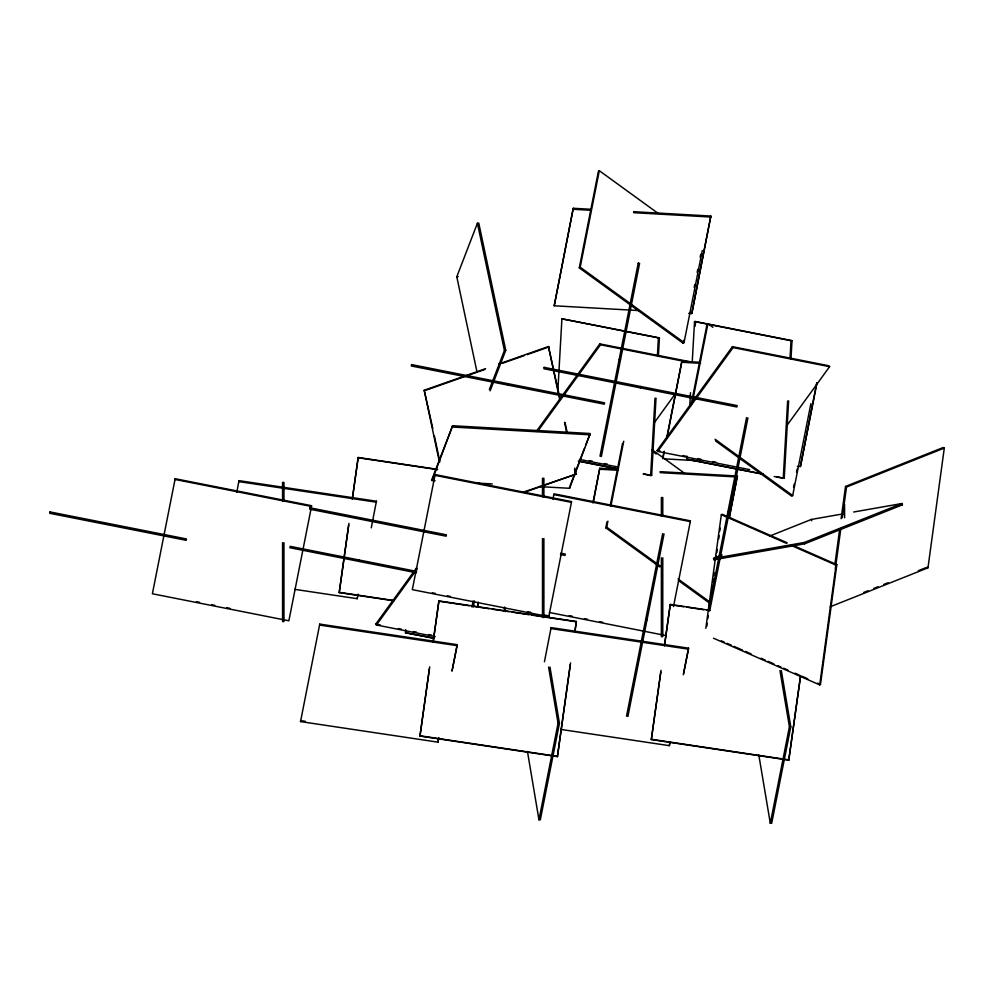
<?xml version="1.0" encoding="UTF-8"?>
<svg xmlns="http://www.w3.org/2000/svg" width="994" height="994" viewBox="0 0 994 994"><rect width="100%" height="100%" fill="white"/><g stroke="black" fill="none" stroke-linecap="round" stroke-linejoin="round"><path stroke-width="1.49" d="M434.105 638.434L405.453 632.756L405.627 629.662M504.318 610.13L504.492 607.036M505.225 611.596L505.399 608.502M557.895 389.934L561.908 318.813L659.42 337.848L658.363 356.399M656.015 398.134L651.654 475.43L650.648 475.517L655.009 398.209M657.456 354.933L658.413 337.923L561.908 318.813M762.149 474.113L686.755 459.191L686.929 456.097M689.712 406.633L690.507 392.717M692.246 361.791L694.52 321.596L695.514 321.522L792.019 340.631L790.976 359.182M695.253 326.156L695.514 321.522M788.615 400.917L784.254 478.226L783.26 478.3L787.621 401.004M790.056 357.716L791.013 340.706L694.52 321.596M238.995 480.649L238.895 481.63L376.341 502.194L376.44 501.224L238.995 480.649L236.808 492.192M438.876 737.635L437.981 742.158L300.536 721.582L300.648 720.6L305.22 721.296M319.745 624.108L319.646 625.077L457.091 645.653L457.19 644.671L319.745 624.108L300.536 721.582M294.622 589.33L357.231 598.699L357.331 597.717M437.981 742.158L438.677 738.157M551.098 627.612L550.999 628.593L688.444 649.157L688.544 648.175L551.098 627.612L544.439 661.755M560.914 729.434L669.335 745.662L670.031 741.661M705.827 628.332L721.321 514.718L722.091 514.221L787.248 542.848M706.809 626.307L707.231 623.238M707.852 618.628L708.275 615.559M708.896 610.95L709.318 607.881M710.785 597.133L711.207 594.064M711.828 589.454L712.251 586.385M712.884 581.776L713.294 578.707M713.717 575.638L714.139 572.569M716.015 558.752L716.438 555.683M716.86 552.602L717.27 549.533M718.737 538.785L719.159 535.716M719.793 531.107L720.203 528.038M834.848 564.754L839.657 529.442M841.123 518.694L845.521 486.451L943.318 447.462L944.3 448.058L927.974 567.81L830.164 606.8M835.395 568.419L840.849 528.497M842.303 517.75L846.49 487.048L944.3 448.058M713.493 638.21L819.727 684.891L836.053 565.139L836.824 564.642L792.914 545.346M819.727 684.891L820.485 684.394L836.824 564.642M392.667 600.624L339.215 592.623L348.633 525.18M352.274 499.125L358.163 457.476L437.571 469.354M339.215 592.623L348.956 523.378M352.373 498.851L358.163 457.476M570.568 662.874L557.41 756.645L419.965 736.069L429.383 668.639M433.235 641.043L438.913 600.923L576.358 621.486L574.855 632.221M419.965 736.069L429.706 666.825M433.135 642.31L438.913 600.923M477.518 607.061L478.164 602.463M477.617 606.787L478.263 602.19M557.41 756.645L570.258 664.675M574.967 630.954L576.358 621.486M800.642 675.572L788.764 760.149L651.318 739.573L660.737 672.143M664.588 644.547L670.267 604.427L709.964 610.366M651.318 739.573L661.06 670.329M664.477 645.814L670.267 604.427M788.764 760.149L800.53 675.845M359.107 561.424L359.381 560.069M357.231 598.699L358.126 594.176M371.271 527.839L376.44 501.224M507.797 385.076L508.071 383.709M452.121 670.304L457.19 644.671M452.022 671.285L457.091 645.653M471.939 606.974L473.132 600.935M473.306 606.986L474.498 600.948M590.262 209.237L573.252 208.28L554.23 305.779L639.254 310.588M554.23 305.779L573.252 208.28M702.261 250.587L684.058 342.57L683.151 343.228L579.291 267.871L598.4 171.366L599.307 170.695L658.115 213.375M579.291 267.871L580.198 267.2L599.307 170.695M552.937 499.1L553.981 493.832L690.457 520.856L673.485 606.588M592.921 502.927L599.78 468.249L618.33 469.292M593.294 502.417L599.78 468.249M549.98 667.111L559.436 723.297L540.326 819.789L538.959 819.789L558.069 723.284L548.613 667.098M659.631 566.878L605.818 527.839L607.011 521.8M610.304 505.213L622.542 443.386M605.818 527.839L606.725 527.168L607.918 521.142M610.9 506.058L623.747 441.224M640.397 387.859L640.67 386.492M683.151 343.228L683.748 340.209M694.197 287.44L694.794 284.421M697.179 272.356L697.776 269.349M700.161 257.284L700.758 254.265M662.774 457.762L663.967 451.736M666.651 438.168L681.884 361.269L700.435 362.313M662.849 458.768L664.34 451.226M667.024 437.658L681.884 361.269M633.551 211.685L710.847 216.046L691.812 313.545L688.718 313.371M691.812 313.545L710.847 216.046M662.663 533.654L626.543 716.102L627.91 716.376L664.029 533.915M690.905 405.763L707.02 324.342L707.927 323.684L712.934 327.312M692.11 403.601L707.927 323.684M683.474 673.808L688.544 648.175M669.335 745.662L669.931 742.642M683.375 674.789L688.444 649.157M746.556 417.617L708.635 609.111L710.002 609.384L747.923 417.89M727.608 516.594L729.099 509.052M729.012 518.234L737.374 476.014L660.078 471.653M729.385 517.725L737.374 476.014M793.56 487.159L794.156 484.153M796.554 472.088L797.151 469.069M715.444 440.827L791.771 496.217L792.678 495.546L810.893 403.576M816.782 382.603L800.443 466.534L797.35 466.36M800.443 466.534L816.857 383.597M781.334 670.615L790.789 726.8L771.679 823.305L770.313 823.293L789.422 726.788L779.967 670.602M477.045 372.203L456.793 276.754L477.418 223.252L478.773 223.078L505.76 350.335L490.154 390.828M538.673 486.563L569.587 488.302L590.212 433.508L452.618 425.743L431.992 479.257L432.005 480.537L435.086 480.711M432.005 480.537L452.618 425.743M489.359 389.549L504.418 350.509L477.418 223.252M570.146 485.569L584.634 447.971M585.752 445.076L589.653 434.962M435.248 636.645L376.44 625.002L375.782 624.095L416.635 567.785M376.44 625.002L417.294 568.692M536.263 431.471L599.829 343.887L691.812 362.089M537.841 431.123L600.488 344.781L689.451 362.4M654.313 422.711L676.106 392.68M749.712 469.64L657.73 451.425L657.071 450.531L732.429 346.67L828.934 365.78L829.592 366.687L786.925 425.494M657.73 451.425L733.1 347.577L829.592 366.687M853.66 512.009L902.005 503.511L902.403 504.84L804.606 543.83L713.953 559.759L713.555 558.442L722.178 555M769.642 536.077L811.352 519.452L843.086 513.873M713.953 559.759L718.264 558.044M713.555 558.442L804.208 542.5L902.005 503.511M863.711 592.449L868.023 590.734M873.776 588.436L878.1 586.721M883.852 584.422L888.164 582.708M918.369 570.668L925.563 567.798M439.298 461.464L424.202 390.257L485.594 368.662M498.752 364.028L548.464 346.546L559.957 398.408M426.227 390.095L484.699 369.532M502.243 363.357L524.173 355.641M527.093 354.622L549.023 346.906M522.832 492.316L576.023 474.163L524.857 492.154M897.868 505.635L902.403 504.84M456.793 276.754L458.147 276.58M504.418 350.509L505.76 350.335M658.413 337.923L659.42 337.848M791.013 340.706L792.019 340.631M686.755 459.191L763.144 474.039M405.453 632.756L433.595 638.061M558.069 723.284L559.436 723.297M789.422 726.788L790.789 726.8M573.327 209.287L590.337 210.243M633.625 212.679L710.921 217.04M681.959 362.263L700.509 363.307M452.618 427.035L590.212 434.8M664.39 458.855L699.95 460.856M599.867 469.255L618.417 470.299M660.153 472.647L737.449 477.008M475.281 482.985L492.291 483.941M359.579 457.973L437.459 469.628M670.155 604.7L683.897 606.762M686.953 607.21L703.752 609.732M706.809 610.179L709.865 610.639M438.801 601.196L469.342 605.768M472.398 606.228L489.197 608.738M492.254 609.198L509.052 611.708M512.109 612.167L528.907 614.677M531.964 615.137L576.247 621.759M339.327 592.349L394.295 600.575M651.43 739.3L788.876 759.876M420.077 735.796L557.522 756.372M619.113 359.629L620.48 359.903M657.071 450.531L660.078 451.127M682.704 455.6L685.723 456.196M697.776 458.582L700.795 459.178M712.86 461.576L715.879 462.173M776.712 476.722L784.254 478.226M774.202 476.511L783.26 478.3M589.305 460.582L592.325 461.179M604.377 463.564L607.396 464.161M579.403 459.39L617.1 466.857M579.266 461.104L616.963 468.572M644.112 473.939L651.654 475.43M578.272 461.179L617.473 468.944M643.106 474.014L650.648 475.517M727.745 512.606L729.111 512.879M553.832 494.577L690.308 521.601M434.962 475.343L571.438 502.355M560.715 553.173L565.263 554.068L564.99 555.435L560.442 554.528M175.019 479.456L311.495 506.48M290.012 546.327L416.672 571.413M289.739 547.694L416.411 572.78M645.653 619.597L647.019 619.871M569.264 615.646L572.295 616.243M584.422 618.641L587.454 619.25M599.593 621.648L602.625 622.244M549.396 612.49L666.166 635.601M432.191 592.797L435.223 593.393M447.35 595.791L450.381 596.4M527.727 611.708L530.759 612.316M542.886 614.714L548.949 615.92M375.782 624.095L380.304 624.99M398.395 628.568L401.414 629.165M413.467 631.563L416.486 632.159M428.551 634.545L431.57 635.141M196.514 601.718L199.545 602.327M211.672 604.725L214.704 605.321M226.843 607.732L229.875 608.328M721.321 514.718L786.478 543.345M790.727 545.221L836.053 565.139M721.346 640.832L724.179 642.074M727.012 643.317L731.261 645.181M734.094 646.423L742.593 650.163M745.425 651.405L751.091 653.903M761.006 658.252L765.256 660.115M768.089 661.37L773.754 663.855M778.004 665.719L780.837 666.962M783.67 668.216L787.919 670.08M795.001 673.186L799.251 675.063M802.083 676.305L807.749 678.79M817.664 683.151L820.485 684.394M845.521 486.451L846.49 487.048M926.992 567.226L927.974 567.81M424.202 390.257L432.8 428.489M580.198 267.2L684.058 342.57M715.096 439.249L792.678 495.546M652.114 449.735L684.642 473.343M652.462 451.301L656.214 454.034M606.725 527.168L661.78 567.127M678.045 578.93L710.586 602.538L709.679 603.196L678.393 580.496M732.429 346.67L733.1 347.577M599.829 343.887L600.488 344.781M811.352 519.452L811.75 520.769M804.208 542.5L804.606 543.83M565.089 422.649L567.338 433.26M574.731 468.099L576.023 474.163M548.464 346.546L559.709 399.576M564.53 422.301L566.779 432.899M574.495 469.267L575.451 473.803M434.403 436.068L439.87 461.825M758.807 754.968L770.313 823.293M527.454 751.464L538.959 819.789M844.54 504.207L844.639 517.775M569.587 487.023L569.587 488.302M662.774 516.097L662.774 497.547L661.383 497.547L661.383 516.097M662.774 557.833L662.774 636.669L661.383 636.669L661.383 557.833M543.892 496.851L543.892 478.3L542.5 478.3L542.5 496.851M543.892 538.586L543.892 617.423L542.5 617.423L542.5 538.586M283.961 500.976L283.961 482.425L282.569 482.425L282.569 500.976M283.961 542.712L283.961 621.548L282.569 621.548L282.569 542.712M49.973 511.922L49.7 513.289L186.176 540.314L186.45 538.947L49.973 511.922M175.168 478.71L152.393 593.766L288.869 620.79L311.644 505.735L175.168 478.71M309.904 507.797L309.643 509.164L446.12 536.188L446.381 534.822L309.904 507.797M411.566 364.599L411.292 365.966L604.302 404.185L604.563 402.818L411.566 364.599M435.111 474.585L412.324 589.641L548.8 616.665L571.587 501.61L435.111 474.585M544.165 367.382L543.892 368.749L736.902 406.968L737.175 405.602L544.165 367.382M638.223 263.124L600.016 456.134L601.37 456.408L639.589 263.398L638.223 263.124"/></g></svg>
